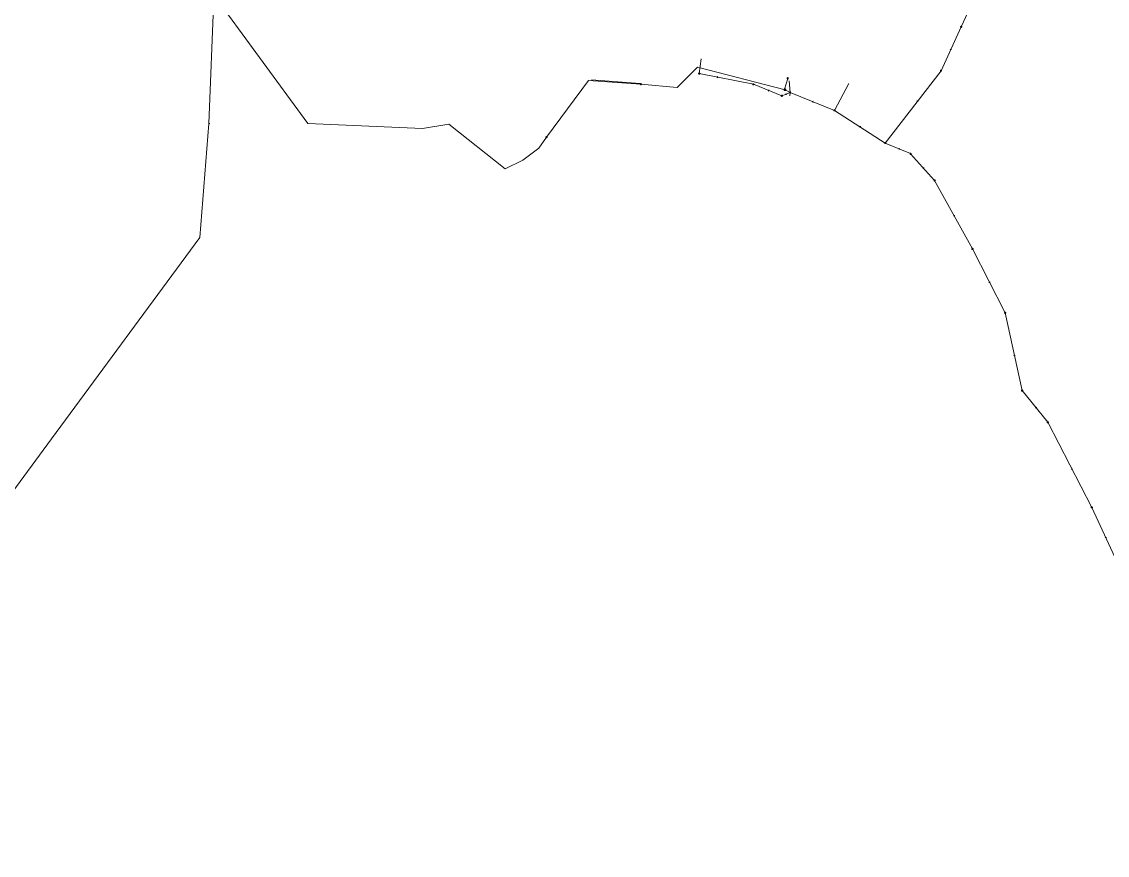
# Model space of a CAD drawing. Header units: metres. Extents: x 25504150 to 25508618, y 6694193 to 6702753.
# Drawn here: x 25506559 to 25507375, y 6697583 to 6698209 of the extents above; entities that cross this region are included whole.
import ezdxf

# ---------------------------------------------------------------- set-up
doc = ezdxf.new("R2010")
doc.units = ezdxf.units.M
for name, pattern in [('Paineviemariputket', [0]), ('Paineviemarivarusteet', [0]), ('Psewer_node', [0]), ('Sewer_node', [0]), ('Viemariputket', [0]), ('Viemarivarusteet', [0])]:
    doc.linetypes.add(name, pattern=pattern)
for name, color, linetype, lineweight in [('Paineviemariputket', 7, 'Paineviemariputket', 0), ('Paineviemarivarusteet', 7, 'Paineviemarivarusteet', 0), ('Psewer_node', 7, 'Psewer_node', 0), ('Sewer_node', 7, 'Sewer_node', 0), ('Viemariputket', 7, 'Viemariputket', 0), ('Viemarivarusteet', 7, 'Viemarivarusteet', 0)]:
    doc.layers.add(name, color=color, linetype=linetype, lineweight=lineweight)

msp = doc.modelspace()

# ---------------------------------------------------------------- linework, layer by layer
at = {"layer": 'Paineviemariputket', "color": 1, "linetype": 'Continuous', "lineweight": 15, "flags": 128}
for points in [[(25506953.63, 6698122.04), (25506985.08, 6698164.62), (25507024.45, 6698161.75)], [(25506860.48, 6698128.43), (25506880.21, 6698131.68), (25506922.43, 6698098.15), (25506935.72, 6698104.64), (25506947.68, 6698113.79), (25506953.63, 6698122.04)]]:
    msp.add_lwpolyline(points, dxfattribs=at)
at = {"layer": 'Paineviemariputket', "color": 1, "linetype": 'Continuous', "lineweight": 15}
for points in [[(25506701.61, 6698231.76, 31.51), (25506774.21, 6698132.23, 0), (25506860.48, 6698128.43, 31.71)], [(25507024.45, 6698161.75, 0), (25507051.73, 6698159.38, 0), (25507067.05, 6698174.55, 0), (25507067.08, 6698174.54, 0), (25507132.76, 6698157.59, -33.65)]]:
    msp.add_polyline3d(points, dxfattribs=at)
at = {"layer": 'Paineviemarivarusteet', "color": 32, "true_color": 0xb46600}
msp.add_point((25507132.76, 6698157.59), dxfattribs=at)
at = {"layer": 'Psewer_node', "color": 14, "linetype": 'Continuous', "true_color": 0xa60000}
for p, q in [((25507132.17, 6698157.29), (25507132.79, 6698158.25)), ((25507133.32, 6698157.23), (25507132.17, 6698157.29)), ((25507132.79, 6698158.25), (25507133.32, 6698157.23))]:
    msp.add_line(p, q, dxfattribs=at)
at = {"layer": 'Psewer_node', "color": 14, "linetype": 'Continuous', "true_color": 0xa60000, "flags": 128}
msp.add_lwpolyline([(25507133.43, 6698157.56), (25507133.43, 6698157.67), (25507133.41, 6698157.77), (25507133.37, 6698157.87), (25507133.32, 6698157.96), (25507133.25, 6698158.04), (25507133.18, 6698158.11), (25507133.09, 6698158.17), (25507133, 6698158.22), (25507132.89, 6698158.25), (25507132.79, 6698158.26), (25507132.68, 6698158.26), (25507132.58, 6698158.24), (25507132.48, 6698158.2), (25507132.39, 6698158.15), (25507132.31, 6698158.08), (25507132.24, 6698158.01), (25507132.18, 6698157.92), (25507132.13, 6698157.83), (25507132.1, 6698157.72), (25507132.09, 6698157.62), (25507132.09, 6698157.51), (25507132.11, 6698157.41), (25507132.15, 6698157.31), (25507132.2, 6698157.22), (25507132.27, 6698157.14), (25507132.34, 6698157.07), (25507132.43, 6698157.01), (25507132.52, 6698156.96), (25507132.63, 6698156.93), (25507132.73, 6698156.92), (25507132.84, 6698156.92), (25507132.94, 6698156.94), (25507133.04, 6698156.98), (25507133.13, 6698157.03), (25507133.21, 6698157.1), (25507133.28, 6698157.17), (25507133.34, 6698157.26), (25507133.39, 6698157.35), (25507133.42, 6698157.46)], close=True, dxfattribs=at)
at = {"layer": 'Sewer_node', "color": 46, "linetype": 'Continuous', "true_color": 0x7f5f00}
msp.add_line((25506700.51, 6698132.24), (25506699.5, 6698132.3), dxfattribs=at)
at = {"layer": 'Sewer_node', "color": 46, "linetype": 'Continuous', "true_color": 0x7f5f00, "flags": 128}
for points, elevation in [([(25507265.56, 6698204.85), (25507265.55, 6698204.92), (25507265.54, 6698204.99), (25507265.51, 6698205.06), (25507265.47, 6698205.12), (25507265.43, 6698205.18), (25507265.37, 6698205.22), (25507265.31, 6698205.26), (25507265.24, 6698205.29), (25507265.17, 6698205.3), (25507265.1, 6698205.31), (25507265.03, 6698205.3), (25507264.96, 6698205.29), (25507264.89, 6698205.26), (25507264.83, 6698205.22), (25507264.77, 6698205.18), (25507264.73, 6698205.12), (25507264.69, 6698205.06), (25507264.66, 6698204.99), (25507264.65, 6698204.92), (25507264.64, 6698204.85), (25507264.65, 6698204.78), (25507264.66, 6698204.71), (25507264.69, 6698204.64), (25507264.73, 6698204.58), (25507264.77, 6698204.52), (25507264.83, 6698204.48), (25507264.89, 6698204.44), (25507264.96, 6698204.41), (25507265.03, 6698204.4), (25507265.1, 6698204.39), (25507265.17, 6698204.4), (25507265.24, 6698204.41), (25507265.31, 6698204.44), (25507265.37, 6698204.48), (25507265.43, 6698204.52), (25507265.47, 6698204.58), (25507265.51, 6698204.64), (25507265.54, 6698204.71), (25507265.55, 6698204.78)], 34.88), ([(25507250.43, 6698171.91), (25507250.42, 6698171.98), (25507250.41, 6698172.05), (25507250.38, 6698172.12), (25507250.34, 6698172.18), (25507250.3, 6698172.24), (25507250.24, 6698172.28), (25507250.18, 6698172.32), (25507250.11, 6698172.35), (25507250.04, 6698172.36), (25507249.97, 6698172.37), (25507249.9, 6698172.36), (25507249.83, 6698172.35), (25507249.76, 6698172.32), (25507249.7, 6698172.28), (25507249.64, 6698172.24), (25507249.6, 6698172.18), (25507249.56, 6698172.12), (25507249.53, 6698172.05), (25507249.52, 6698171.98), (25507249.51, 6698171.91), (25507249.52, 6698171.84), (25507249.53, 6698171.77), (25507249.56, 6698171.7), (25507249.6, 6698171.64), (25507249.64, 6698171.58), (25507249.7, 6698171.54), (25507249.76, 6698171.5), (25507249.83, 6698171.47), (25507249.9, 6698171.46), (25507249.97, 6698171.45), (25507250.04, 6698171.46), (25507250.11, 6698171.47), (25507250.18, 6698171.5), (25507250.24, 6698171.54), (25507250.3, 6698171.58), (25507250.34, 6698171.64), (25507250.38, 6698171.7), (25507250.41, 6698171.77), (25507250.42, 6698171.84)], 34.93), ([(25507109.48, 6698161.67), (25507109.47, 6698161.74), (25507109.46, 6698161.81), (25507109.43, 6698161.88), (25507109.39, 6698161.94), (25507109.35, 6698162), (25507109.29, 6698162.04), (25507109.23, 6698162.08), (25507109.16, 6698162.11), (25507109.09, 6698162.12), (25507109.02, 6698162.13), (25507108.95, 6698162.12), (25507108.88, 6698162.11), (25507108.81, 6698162.08), (25507108.75, 6698162.04), (25507108.69, 6698162), (25507108.65, 6698161.94), (25507108.61, 6698161.88), (25507108.58, 6698161.81), (25507108.57, 6698161.74), (25507108.56, 6698161.67), (25507108.57, 6698161.6), (25507108.58, 6698161.53), (25507108.61, 6698161.46), (25507108.65, 6698161.4), (25507108.69, 6698161.34), (25507108.75, 6698161.3), (25507108.81, 6698161.26), (25507108.88, 6698161.23), (25507108.95, 6698161.22), (25507109.02, 6698161.21), (25507109.09, 6698161.22), (25507109.16, 6698161.23), (25507109.23, 6698161.26), (25507109.29, 6698161.3), (25507109.35, 6698161.34), (25507109.39, 6698161.4), (25507109.43, 6698161.46), (25507109.46, 6698161.53), (25507109.47, 6698161.6)], 33.49), ([(25507132.92, 6698157.93), (25507132.91, 6698158), (25507132.9, 6698158.08), (25507132.87, 6698158.14), (25507132.83, 6698158.21), (25507132.78, 6698158.26), (25507132.73, 6698158.31), (25507132.66, 6698158.35), (25507132.6, 6698158.38), (25507132.52, 6698158.39), (25507132.45, 6698158.4), (25507132.38, 6698158.39), (25507132.3, 6698158.38), (25507132.24, 6698158.35), (25507132.17, 6698158.31), (25507132.12, 6698158.26), (25507132.07, 6698158.21), (25507132.03, 6698158.14), (25507132, 6698158.08), (25507131.99, 6698158), (25507131.98, 6698157.93), (25507131.99, 6698157.86), (25507132, 6698157.78), (25507132.03, 6698157.72), (25507132.07, 6698157.65), (25507132.12, 6698157.6), (25507132.17, 6698157.55), (25507132.24, 6698157.51), (25507132.3, 6698157.48), (25507132.38, 6698157.47), (25507132.45, 6698157.46), (25507132.52, 6698157.47), (25507132.6, 6698157.48), (25507132.66, 6698157.51), (25507132.73, 6698157.55), (25507132.78, 6698157.6), (25507132.83, 6698157.65), (25507132.87, 6698157.72), (25507132.9, 6698157.78), (25507132.91, 6698157.86)], 33.55), ([(25507137, 6698155.58), (25507136.99, 6698155.65), (25507136.98, 6698155.72), (25507136.95, 6698155.79), (25507136.91, 6698155.85), (25507136.87, 6698155.91), (25507136.81, 6698155.95), (25507136.75, 6698155.99), (25507136.68, 6698156.02), (25507136.61, 6698156.03), (25507136.54, 6698156.04), (25507136.47, 6698156.03), (25507136.4, 6698156.02), (25507136.33, 6698155.99), (25507136.27, 6698155.95), (25507136.21, 6698155.91), (25507136.17, 6698155.85), (25507136.13, 6698155.79), (25507136.1, 6698155.72), (25507136.09, 6698155.65), (25507136.08, 6698155.58), (25507136.09, 6698155.51), (25507136.1, 6698155.44), (25507136.13, 6698155.37), (25507136.17, 6698155.31), (25507136.21, 6698155.25), (25507136.27, 6698155.21), (25507136.33, 6698155.17), (25507136.4, 6698155.14), (25507136.47, 6698155.13), (25507136.54, 6698155.12), (25507136.61, 6698155.13), (25507136.68, 6698155.14), (25507136.75, 6698155.17), (25507136.81, 6698155.21), (25507136.87, 6698155.25), (25507136.91, 6698155.31), (25507136.95, 6698155.37), (25507136.98, 6698155.44), (25507136.99, 6698155.51)], 33.85), ([(25507170.4, 6698142.11), (25507170.39, 6698142.18), (25507170.38, 6698142.25), (25507170.35, 6698142.32), (25507170.31, 6698142.38), (25507170.27, 6698142.44), (25507170.21, 6698142.48), (25507170.15, 6698142.52), (25507170.08, 6698142.55), (25507170.01, 6698142.56), (25507169.94, 6698142.57), (25507169.87, 6698142.56), (25507169.8, 6698142.55), (25507169.73, 6698142.52), (25507169.67, 6698142.48), (25507169.61, 6698142.44), (25507169.57, 6698142.38), (25507169.53, 6698142.32), (25507169.5, 6698142.25), (25507169.49, 6698142.18), (25507169.48, 6698142.11), (25507169.49, 6698142.04), (25507169.5, 6698141.97), (25507169.53, 6698141.9), (25507169.57, 6698141.84), (25507169.61, 6698141.78), (25507169.67, 6698141.74), (25507169.73, 6698141.7), (25507169.8, 6698141.67), (25507169.87, 6698141.66), (25507169.94, 6698141.65), (25507170.01, 6698141.66), (25507170.08, 6698141.67), (25507170.15, 6698141.7), (25507170.21, 6698141.74), (25507170.27, 6698141.78), (25507170.31, 6698141.84), (25507170.35, 6698141.9), (25507170.38, 6698141.97), (25507170.39, 6698142.04)], 33.09), ([(25506954.1, 6698122.04), (25506954.09, 6698122.11), (25506954.08, 6698122.19), (25506954.05, 6698122.25), (25506954.01, 6698122.32), (25506953.96, 6698122.37), (25506953.91, 6698122.42), (25506953.84, 6698122.46), (25506953.78, 6698122.49), (25506953.7, 6698122.5), (25506953.63, 6698122.51), (25506953.56, 6698122.5), (25506953.48, 6698122.49), (25506953.42, 6698122.46), (25506953.35, 6698122.42), (25506953.3, 6698122.37), (25506953.25, 6698122.32), (25506953.21, 6698122.25), (25506953.18, 6698122.19), (25506953.17, 6698122.11), (25506953.16, 6698122.04), (25506953.17, 6698121.97), (25506953.18, 6698121.89), (25506953.21, 6698121.83), (25506953.25, 6698121.76), (25506953.3, 6698121.71), (25506953.35, 6698121.66), (25506953.42, 6698121.62), (25506953.48, 6698121.59), (25506953.56, 6698121.58), (25506953.63, 6698121.57), (25506953.7, 6698121.58), (25506953.78, 6698121.59), (25506953.84, 6698121.62), (25506953.91, 6698121.66), (25506953.96, 6698121.71), (25506954.01, 6698121.76), (25506954.05, 6698121.83), (25506954.08, 6698121.89), (25506954.09, 6698121.97)], 33.08), ([(25507208.56, 6698117.58), (25507208.55, 6698117.65), (25507208.54, 6698117.72), (25507208.51, 6698117.79), (25507208.47, 6698117.85), (25507208.43, 6698117.91), (25507208.37, 6698117.95), (25507208.31, 6698117.99), (25507208.24, 6698118.02), (25507208.17, 6698118.03), (25507208.1, 6698118.04), (25507208.03, 6698118.03), (25507207.96, 6698118.02), (25507207.89, 6698117.99), (25507207.83, 6698117.95), (25507207.77, 6698117.91), (25507207.73, 6698117.85), (25507207.69, 6698117.79), (25507207.66, 6698117.72), (25507207.65, 6698117.65), (25507207.64, 6698117.58), (25507207.65, 6698117.51), (25507207.66, 6698117.44), (25507207.69, 6698117.37), (25507207.73, 6698117.31), (25507207.77, 6698117.25), (25507207.83, 6698117.21), (25507207.89, 6698117.17), (25507207.96, 6698117.14), (25507208.03, 6698117.13), (25507208.1, 6698117.12), (25507208.17, 6698117.13), (25507208.24, 6698117.14), (25507208.31, 6698117.17), (25507208.37, 6698117.21), (25507208.43, 6698117.25), (25507208.47, 6698117.31), (25507208.51, 6698117.37), (25507208.54, 6698117.44), (25507208.55, 6698117.51)], 33.35)]:
    msp.add_lwpolyline(points, close=True, dxfattribs=dict(at, elevation=elevation))
for points in [[(25507256.84, 6698188.17), (25507257.11, 6698187.47), (25507257.81, 6698187.73)], [(25507081.69, 6698166.52), (25507082.31, 6698166.96), (25507081.88, 6698167.57)], [(25507120.15, 6698156.6), (25507120.83, 6698156.91), (25507120.53, 6698157.59)], [(25507133.71, 6698153.81), (25507133.98, 6698154.51), (25507133.29, 6698154.78)], [(25507154, 6698149.13), (25507153.32, 6698148.81), (25507153.62, 6698148.14)], [(25507232.01, 6698149.48), (25507232.11, 6698148.74), (25507232.85, 6698148.84)], [(25507189.61, 6698130.08), (25507188.88, 6698129.9), (25507189.04, 6698129.18)], [(25507218.95, 6698113.59), (25507218.26, 6698113.29), (25507218.55, 6698112.61)], [(25507237.26, 6698099.01), (25507236.51, 6698099.03), (25507236.48, 6698098.29)], [(25507260.39, 6698063.05), (25507259.66, 6698063.24), (25507259.47, 6698062.52)], [(25507286.98, 6698013.06), (25507286.26, 6698013.27), (25507286.04, 6698012.56)], [(25507305.71, 6697957.88), (25507305.07, 6697958.27), (25507304.68, 6697957.64)], [(25507321.83, 6697919.02), (25507321.08, 6697919.08), (25507321.01, 6697918.34)], [(25507348.86, 6697872.9), (25507348.14, 6697873.11), (25507347.93, 6697872.4)], [(25507374.24, 6697821.36), (25507373.53, 6697821.6), (25507373.28, 6697820.9)]]:
    msp.add_lwpolyline(points, dxfattribs=at)
for points in [[(25507068.77, 6698169.79), (25507068.76, 6698169.86), (25507068.75, 6698169.93), (25507068.72, 6698170), (25507068.68, 6698170.06), (25507068.64, 6698170.12), (25507068.58, 6698170.16), (25507068.52, 6698170.2), (25507068.45, 6698170.23), (25507068.38, 6698170.24), (25507068.31, 6698170.25), (25507068.24, 6698170.24), (25507068.17, 6698170.23), (25507068.1, 6698170.2), (25507068.04, 6698170.16), (25507067.98, 6698170.12), (25507067.94, 6698170.06), (25507067.9, 6698170), (25507067.87, 6698169.93), (25507067.86, 6698169.86), (25507067.85, 6698169.79), (25507067.86, 6698169.72), (25507067.87, 6698169.65), (25507067.9, 6698169.58), (25507067.94, 6698169.52), (25507067.98, 6698169.46), (25507068.04, 6698169.42), (25507068.1, 6698169.38), (25507068.17, 6698169.35), (25507068.24, 6698169.34), (25507068.31, 6698169.33), (25507068.38, 6698169.34), (25507068.45, 6698169.35), (25507068.52, 6698169.38), (25507068.58, 6698169.42), (25507068.64, 6698169.46), (25507068.68, 6698169.52), (25507068.72, 6698169.58), (25507068.75, 6698169.65), (25507068.76, 6698169.72)], [(25507024.92, 6698161.75), (25507024.91, 6698161.82), (25507024.9, 6698161.9), (25507024.87, 6698161.96), (25507024.83, 6698162.03), (25507024.78, 6698162.08), (25507024.73, 6698162.13), (25507024.66, 6698162.17), (25507024.6, 6698162.2), (25507024.52, 6698162.21), (25507024.45, 6698162.22), (25507024.38, 6698162.21), (25507024.3, 6698162.2), (25507024.24, 6698162.17), (25507024.17, 6698162.13), (25507024.12, 6698162.08), (25507024.07, 6698162.03), (25507024.03, 6698161.96), (25507024, 6698161.9), (25507023.99, 6698161.82), (25507023.98, 6698161.75), (25507023.99, 6698161.68), (25507024, 6698161.6), (25507024.03, 6698161.54), (25507024.07, 6698161.47), (25507024.12, 6698161.42), (25507024.17, 6698161.37), (25507024.24, 6698161.33), (25507024.3, 6698161.3), (25507024.38, 6698161.29), (25507024.45, 6698161.28), (25507024.52, 6698161.29), (25507024.6, 6698161.3), (25507024.66, 6698161.33), (25507024.73, 6698161.37), (25507024.78, 6698161.42), (25507024.83, 6698161.47), (25507024.87, 6698161.54), (25507024.9, 6698161.6), (25507024.91, 6698161.68)], [(25507130.89, 6698153.08), (25507130.88, 6698153.15), (25507130.87, 6698153.22), (25507130.84, 6698153.29), (25507130.8, 6698153.35), (25507130.76, 6698153.41), (25507130.7, 6698153.45), (25507130.64, 6698153.49), (25507130.57, 6698153.52), (25507130.5, 6698153.53), (25507130.43, 6698153.54), (25507130.36, 6698153.53), (25507130.29, 6698153.52), (25507130.22, 6698153.49), (25507130.16, 6698153.45), (25507130.1, 6698153.41), (25507130.06, 6698153.35), (25507130.02, 6698153.29), (25507129.99, 6698153.22), (25507129.98, 6698153.15), (25507129.97, 6698153.08), (25507129.98, 6698153.01), (25507129.99, 6698152.94), (25507130.02, 6698152.87), (25507130.06, 6698152.81), (25507130.1, 6698152.75), (25507130.16, 6698152.71), (25507130.22, 6698152.67), (25507130.29, 6698152.64), (25507130.36, 6698152.63), (25507130.43, 6698152.62), (25507130.5, 6698152.63), (25507130.57, 6698152.64), (25507130.64, 6698152.67), (25507130.7, 6698152.71), (25507130.76, 6698152.75), (25507130.8, 6698152.81), (25507130.84, 6698152.87), (25507130.87, 6698152.94), (25507130.88, 6698153.01)], [(25507227.58, 6698109.41), (25507227.57, 6698109.48), (25507227.56, 6698109.55), (25507227.53, 6698109.62), (25507227.49, 6698109.68), (25507227.45, 6698109.74), (25507227.39, 6698109.78), (25507227.33, 6698109.82), (25507227.26, 6698109.85), (25507227.19, 6698109.86), (25507227.12, 6698109.87), (25507227.05, 6698109.86), (25507226.98, 6698109.85), (25507226.91, 6698109.82), (25507226.85, 6698109.78), (25507226.79, 6698109.74), (25507226.75, 6698109.68), (25507226.71, 6698109.62), (25507226.68, 6698109.55), (25507226.67, 6698109.48), (25507226.66, 6698109.41), (25507226.67, 6698109.34), (25507226.68, 6698109.27), (25507226.71, 6698109.2), (25507226.75, 6698109.14), (25507226.79, 6698109.08), (25507226.85, 6698109.04), (25507226.91, 6698109), (25507226.98, 6698108.97), (25507227.05, 6698108.96), (25507227.12, 6698108.95), (25507227.19, 6698108.96), (25507227.26, 6698108.97), (25507227.33, 6698109), (25507227.39, 6698109.04), (25507227.45, 6698109.08), (25507227.49, 6698109.14), (25507227.53, 6698109.2), (25507227.56, 6698109.27), (25507227.57, 6698109.34)], [(25507245.61, 6698089.47), (25507245.6, 6698089.54), (25507245.59, 6698089.61), (25507245.56, 6698089.68), (25507245.52, 6698089.74), (25507245.48, 6698089.8), (25507245.42, 6698089.84), (25507245.36, 6698089.88), (25507245.29, 6698089.91), (25507245.22, 6698089.92), (25507245.15, 6698089.93), (25507245.08, 6698089.92), (25507245.01, 6698089.91), (25507244.94, 6698089.88), (25507244.88, 6698089.84), (25507244.82, 6698089.8), (25507244.78, 6698089.74), (25507244.74, 6698089.68), (25507244.71, 6698089.61), (25507244.7, 6698089.54), (25507244.69, 6698089.47), (25507244.7, 6698089.4), (25507244.71, 6698089.33), (25507244.74, 6698089.26), (25507244.78, 6698089.2), (25507244.82, 6698089.14), (25507244.88, 6698089.1), (25507244.94, 6698089.06), (25507245.01, 6698089.03), (25507245.08, 6698089.02), (25507245.15, 6698089.01), (25507245.22, 6698089.02), (25507245.29, 6698089.03), (25507245.36, 6698089.06), (25507245.42, 6698089.1), (25507245.48, 6698089.14), (25507245.52, 6698089.2), (25507245.56, 6698089.26), (25507245.59, 6698089.33), (25507245.6, 6698089.4)], [(25507274.03, 6698038.07), (25507274.02, 6698038.14), (25507274.01, 6698038.21), (25507273.98, 6698038.28), (25507273.94, 6698038.34), (25507273.9, 6698038.4), (25507273.84, 6698038.44), (25507273.78, 6698038.48), (25507273.71, 6698038.51), (25507273.64, 6698038.52), (25507273.57, 6698038.53), (25507273.5, 6698038.52), (25507273.43, 6698038.51), (25507273.36, 6698038.48), (25507273.3, 6698038.44), (25507273.24, 6698038.4), (25507273.2, 6698038.34), (25507273.16, 6698038.28), (25507273.13, 6698038.21), (25507273.12, 6698038.14), (25507273.11, 6698038.07), (25507273.12, 6698038), (25507273.13, 6698037.93), (25507273.16, 6698037.86), (25507273.2, 6698037.8), (25507273.24, 6698037.74), (25507273.3, 6698037.7), (25507273.36, 6698037.66), (25507273.43, 6698037.63), (25507273.5, 6698037.62), (25507273.57, 6698037.61), (25507273.64, 6698037.62), (25507273.71, 6698037.63), (25507273.78, 6698037.66), (25507273.84, 6698037.7), (25507273.9, 6698037.74), (25507273.94, 6698037.8), (25507273.98, 6698037.86), (25507274.01, 6698037.93), (25507274.02, 6698038)], [(25507298.62, 6697990), (25507298.61, 6697990.07), (25507298.6, 6697990.14), (25507298.57, 6697990.21), (25507298.53, 6697990.27), (25507298.49, 6697990.33), (25507298.43, 6697990.37), (25507298.37, 6697990.41), (25507298.3, 6697990.44), (25507298.23, 6697990.45), (25507298.16, 6697990.46), (25507298.09, 6697990.45), (25507298.02, 6697990.44), (25507297.95, 6697990.41), (25507297.89, 6697990.37), (25507297.83, 6697990.33), (25507297.79, 6697990.27), (25507297.75, 6697990.21), (25507297.72, 6697990.14), (25507297.71, 6697990.07), (25507297.7, 6697990), (25507297.71, 6697989.93), (25507297.72, 6697989.86), (25507297.75, 6697989.79), (25507297.79, 6697989.73), (25507297.83, 6697989.67), (25507297.89, 6697989.63), (25507297.95, 6697989.59), (25507298.02, 6697989.56), (25507298.09, 6697989.55), (25507298.16, 6697989.54), (25507298.23, 6697989.55), (25507298.3, 6697989.56), (25507298.37, 6697989.59), (25507298.43, 6697989.63), (25507298.49, 6697989.67), (25507298.53, 6697989.73), (25507298.57, 6697989.79), (25507298.6, 6697989.86), (25507298.61, 6697989.93)], [(25507311.33, 6697931.68), (25507311.32, 6697931.75), (25507311.31, 6697931.82), (25507311.28, 6697931.89), (25507311.24, 6697931.95), (25507311.2, 6697932.01), (25507311.14, 6697932.05), (25507311.08, 6697932.09), (25507311.01, 6697932.12), (25507310.94, 6697932.13), (25507310.87, 6697932.14), (25507310.8, 6697932.13), (25507310.73, 6697932.12), (25507310.66, 6697932.09), (25507310.6, 6697932.05), (25507310.54, 6697932.01), (25507310.5, 6697931.95), (25507310.46, 6697931.89), (25507310.43, 6697931.82), (25507310.42, 6697931.75), (25507310.41, 6697931.68), (25507310.42, 6697931.61), (25507310.43, 6697931.54), (25507310.46, 6697931.47), (25507310.5, 6697931.41), (25507310.54, 6697931.35), (25507310.6, 6697931.31), (25507310.66, 6697931.27), (25507310.73, 6697931.24), (25507310.8, 6697931.23), (25507310.87, 6697931.22), (25507310.94, 6697931.23), (25507311.01, 6697931.24), (25507311.08, 6697931.27), (25507311.14, 6697931.31), (25507311.2, 6697931.35), (25507311.24, 6697931.41), (25507311.28, 6697931.47), (25507311.31, 6697931.54), (25507311.32, 6697931.61)], [(25507330.65, 6697907.83), (25507330.64, 6697907.9), (25507330.63, 6697907.97), (25507330.6, 6697908.04), (25507330.56, 6697908.1), (25507330.52, 6697908.16), (25507330.46, 6697908.2), (25507330.4, 6697908.24), (25507330.33, 6697908.27), (25507330.26, 6697908.28), (25507330.19, 6697908.29), (25507330.12, 6697908.28), (25507330.05, 6697908.27), (25507329.98, 6697908.24), (25507329.92, 6697908.2), (25507329.86, 6697908.16), (25507329.82, 6697908.1), (25507329.78, 6697908.04), (25507329.75, 6697907.97), (25507329.74, 6697907.9), (25507329.73, 6697907.83), (25507329.74, 6697907.76), (25507329.75, 6697907.69), (25507329.78, 6697907.62), (25507329.82, 6697907.56), (25507329.86, 6697907.5), (25507329.92, 6697907.46), (25507329.98, 6697907.42), (25507330.05, 6697907.39), (25507330.12, 6697907.38), (25507330.19, 6697907.37), (25507330.26, 6697907.38), (25507330.33, 6697907.39), (25507330.4, 6697907.42), (25507330.46, 6697907.46), (25507330.52, 6697907.5), (25507330.56, 6697907.56), (25507330.6, 6697907.62), (25507330.63, 6697907.69), (25507330.64, 6697907.76)], [(25507363.71, 6697843.89), (25507363.7, 6697843.96), (25507363.69, 6697844.03), (25507363.66, 6697844.1), (25507363.62, 6697844.16), (25507363.58, 6697844.22), (25507363.52, 6697844.26), (25507363.46, 6697844.3), (25507363.39, 6697844.33), (25507363.32, 6697844.34), (25507363.25, 6697844.35), (25507363.18, 6697844.34), (25507363.11, 6697844.33), (25507363.04, 6697844.3), (25507362.98, 6697844.26), (25507362.92, 6697844.22), (25507362.88, 6697844.16), (25507362.84, 6697844.1), (25507362.81, 6697844.03), (25507362.8, 6697843.96), (25507362.79, 6697843.89), (25507362.8, 6697843.82), (25507362.81, 6697843.75), (25507362.84, 6697843.68), (25507362.88, 6697843.62), (25507362.92, 6697843.56), (25507362.98, 6697843.52), (25507363.04, 6697843.48), (25507363.11, 6697843.45), (25507363.18, 6697843.44), (25507363.25, 6697843.43), (25507363.32, 6697843.44), (25507363.39, 6697843.45), (25507363.46, 6697843.48), (25507363.52, 6697843.52), (25507363.58, 6697843.56), (25507363.62, 6697843.62), (25507363.66, 6697843.68), (25507363.69, 6697843.75), (25507363.7, 6697843.82)]]:
    msp.add_lwpolyline(points, close=True, dxfattribs=at)
at = {"layer": 'Viemariputket', "color": 1, "linetype": 'Continuous', "lineweight": 15}
for p, q in [((25507265.1, 6698204.85), (25507281.34, 6698240.3)), ((25506703.87, 6698232.01, 29.7), (25506699.99, 6698132.27)), ((25507249.97, 6698171.91), (25507265.1, 6698204.85)), ((25507068.31, 6698169.79), (25507069.72, 6698180.75)), ((25507109.02, 6698161.67), (25507068.31, 6698169.79)), ((25507208.1, 6698117.58), (25507249.97, 6698171.91)), ((25507130.43, 6698153.08), (25507109.02, 6698161.67)), ((25507132.45, 6698157.93), (25507134.79, 6698166.11)), ((25507136.54, 6698155.58), (25507135.8, 6698164.4)), ((25507169.94, 6698142.11), (25507180.66, 6698162.3)), ((25507132.76, 6698157.59, -33.65), (25507132.45, 6698157.93)), ((25507136.54, 6698155.58), (25507132.76, 6698157.59, -33.65)), ((25507136.54, 6698155.58), (25507136.45, 6698153.14)), ((25507136.54, 6698155.58), (25507169.94, 6698142.11)), ((25507169.94, 6698142.11), (25507208.1, 6698117.58)), ((25507208.1, 6698117.58), (25507226.95, 6698109.63)), ((25507245.15, 6698089.47), (25507227.12, 6698109.41)), ((25507273.57, 6698038.07), (25507245.15, 6698089.47)), ((25507298.16, 6697990), (25507273.57, 6698038.07)), ((25507310.87, 6697931.68), (25507298.16, 6697990)), ((25507330.19, 6697907.83), (25507310.87, 6697931.68)), ((25507363.25, 6697843.89), (25507330.19, 6697907.83)), ((25507386.75, 6697792.93), (25507363.25, 6697843.89))]:
    msp.add_line(p, q, dxfattribs=at)
at = {"layer": 'Viemariputket', "color": 1, "linetype": 'Continuous', "lineweight": 5}
msp.add_line((25507023.63, 6698162.35), (25506987.36, 6698165.05), dxfattribs=at)
at = {"layer": 'Viemariputket', "color": 1, "linetype": 'Continuous', "lineweight": 15, "flags": 128}
msp.add_lwpolyline([(25507136.54, 6698155.58), (25507133.04, 6698154.12), (25507130.43, 6698153.08)], dxfattribs=at)
at = {"layer": 'Viemariputket', "color": 1, "linetype": 'Continuous', "lineweight": 15}
msp.add_polyline3d([(25506184.72, 6697356.56, 6.26), (25506387.22, 6697631.03, 0), (25506407.99, 6697659.38, 0), (25506483.83, 6697762.45, 0), (25506581.68, 6697895.43, 7.34), (25506581.68, 6697895.43, 7.69), (25506692.99, 6698046.66, 0), (25506699.99, 6698132.27, 25.55)], dxfattribs=at)
at = {"layer": 'Viemarivarusteet', "color": 2, "linetype": 'Continuous', "lineweight": 25, "elevation": 32.13, "flags": 128}
msp.add_lwpolyline([(25507135.22, 6698166.11), (25507135.21, 6698166.18), (25507135.2, 6698166.24), (25507135.17, 6698166.31), (25507135.14, 6698166.36), (25507135.09, 6698166.41), (25507135.04, 6698166.46), (25507134.99, 6698166.49), (25507134.92, 6698166.52), (25507134.86, 6698166.53), (25507134.79, 6698166.54), (25507134.72, 6698166.53), (25507134.66, 6698166.52), (25507134.59, 6698166.49), (25507134.54, 6698166.46), (25507134.49, 6698166.41), (25507134.44, 6698166.36), (25507134.41, 6698166.31), (25507134.38, 6698166.24), (25507134.37, 6698166.18), (25507134.36, 6698166.11), (25507134.37, 6698166.04), (25507134.38, 6698165.98), (25507134.41, 6698165.91), (25507134.44, 6698165.86), (25507134.49, 6698165.81), (25507134.54, 6698165.76), (25507134.59, 6698165.73), (25507134.66, 6698165.7), (25507134.72, 6698165.69), (25507134.79, 6698165.68), (25507134.86, 6698165.69), (25507134.92, 6698165.7), (25507134.99, 6698165.73), (25507135.04, 6698165.76), (25507135.09, 6698165.81), (25507135.14, 6698165.86), (25507135.17, 6698165.91), (25507135.2, 6698165.98), (25507135.21, 6698166.04)], close=True, dxfattribs=at)
at = {"layer": 'Viemarivarusteet', "color": 1}
for p in [(25507265.1, 6698204.85, 34.88), (25507068.31, 6698169.79), (25507249.97, 6698171.91, 34.93), (25507024.45, 6698161.75), (25507109.02, 6698161.67, 33.49), (25507130.43, 6698153.08), (25507132.45, 6698157.93, 33.55), (25507136.54, 6698155.58, 33.85), (25507169.94, 6698142.11, 33.09), (25506953.63, 6698122.04, 33.08), (25507208.1, 6698117.58, 33.35), (25507227.12, 6698109.41), (25507245.15, 6698089.47), (25507273.57, 6698038.07), (25507298.16, 6697990), (25507310.87, 6697931.68), (25507330.19, 6697907.83), (25507363.25, 6697843.89)]:
    msp.add_point(p, dxfattribs=at)
at = {"layer": 'Viemarivarusteet', "color": 28, "true_color": 0x0a0a0a}
msp.add_point((25507134.79, 6698166.11, 32.13), dxfattribs=at)
at = {"layer": 'Viemarivarusteet', "color": 30, "true_color": 0xff7f00}
msp.add_point((25506699.99, 6698132.27), dxfattribs=at)

doc.saveas('drawing.dxf')
